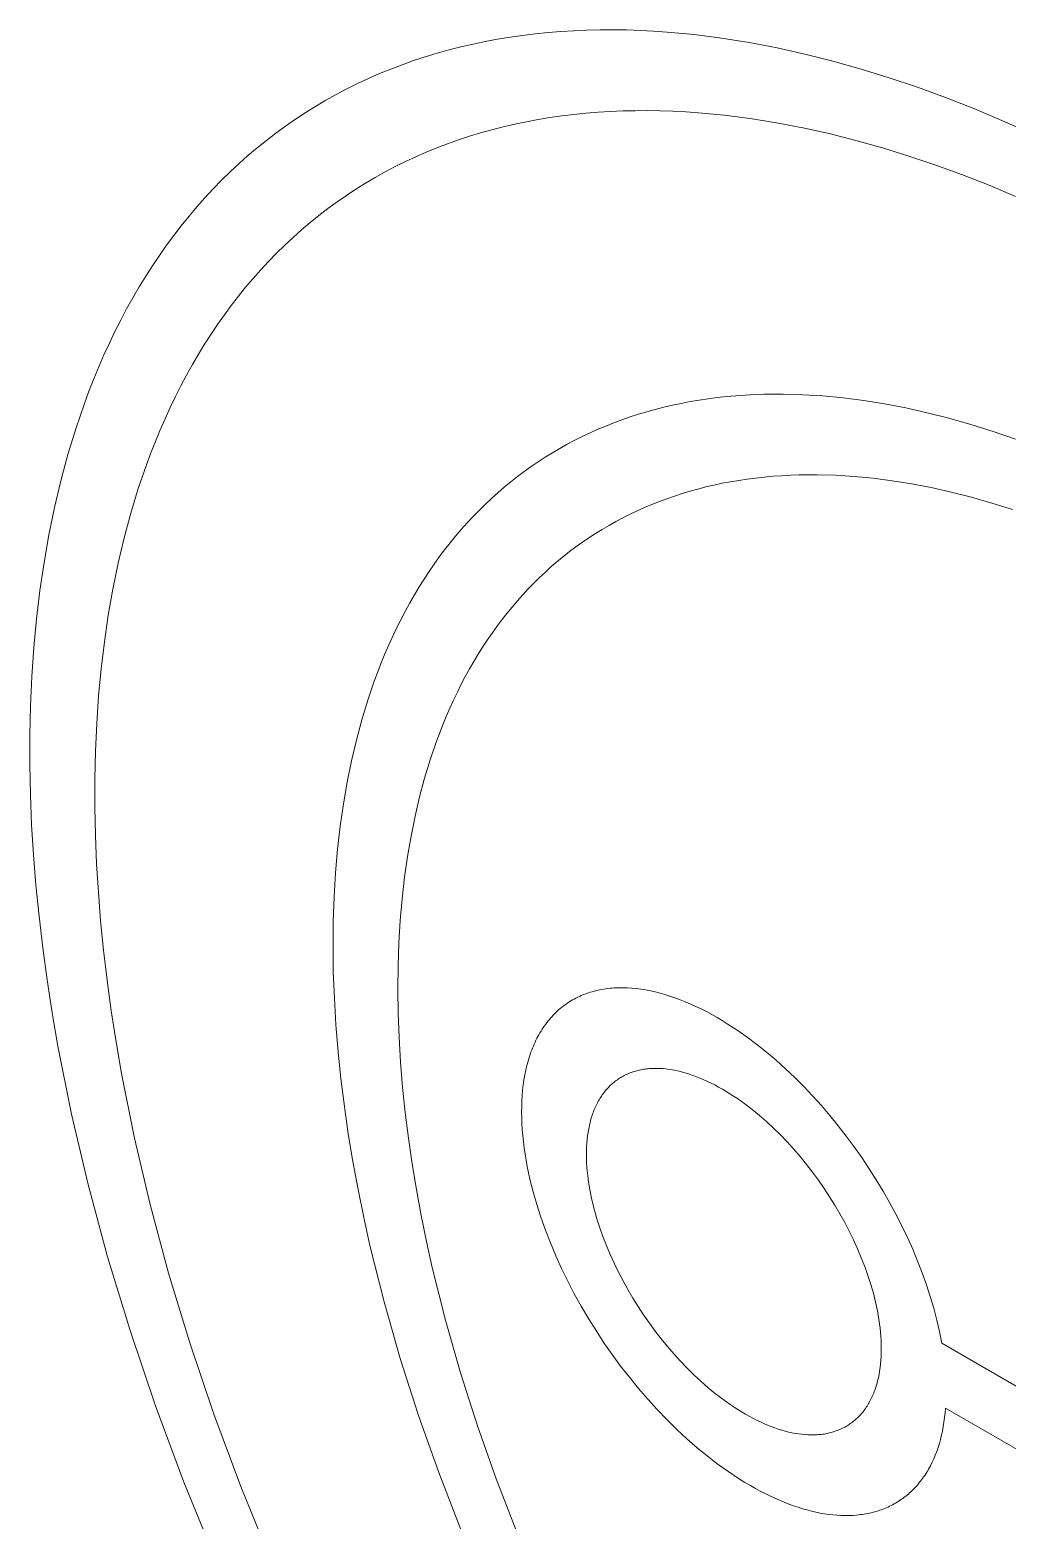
# Model space of a CAD drawing. Header units: millimetres. Extents: x -208 to 4974, y -28 to 3137.
# Drawn here: x 3899.17 to 3911.57, y 1471.63 to 1490.53 of the extents above; entities that cross this region are included whole.
import ezdxf

# ---------------------------------------------------------------- set-up
doc = ezdxf.new("R2010")
doc.units = ezdxf.units.MM
doc.layers.add('ZANO_R', color=7, linetype='Continuous', lineweight=0)

msp = doc.modelspace()

# ---------------------------------------------------------------- linework, layer by layer
at = {"layer": 'ZANO_R'}
for p, q in [((3906.24, 1490.527), (3906.075, 1490.52)), ((3906.407, 1490.531), (3906.24, 1490.527)), ((3906.575, 1490.531), (3906.407, 1490.531)), ((3906.743, 1490.529), (3906.575, 1490.531)), ((3906.913, 1490.523), (3906.743, 1490.529)), ((3904.795, 1490.351), (3904.641, 1490.315)), ((3904.95, 1490.383), (3904.795, 1490.351)), ((3905.107, 1490.412), (3904.95, 1490.383)), ((3905.265, 1490.438), (3905.107, 1490.412)), ((3905.424, 1490.461), (3905.265, 1490.438)), ((3905.585, 1490.48), (3905.424, 1490.461)), ((3905.747, 1490.497), (3905.585, 1490.48)), ((3905.91, 1490.51), (3905.747, 1490.497)), ((3906.075, 1490.52), (3905.91, 1490.51)), ((3907.084, 1490.514), (3906.913, 1490.523)), ((3907.255, 1490.503), (3907.084, 1490.514)), ((3907.6, 1490.47), (3907.255, 1490.503)), ((3907.948, 1490.426), (3907.6, 1490.47)), ((3908.298, 1490.37), (3907.948, 1490.426)), ((3908.651, 1490.302), (3908.298, 1490.37)), ((3904.189, 1490.189), (3904.042, 1490.14)), ((3904.338, 1490.234), (3904.189, 1490.189)), ((3904.489, 1490.276), (3904.338, 1490.234)), ((3904.641, 1490.315), (3904.489, 1490.276)), ((3909.005, 1490.223), (3908.651, 1490.302)), ((3909.36, 1490.134), (3909.005, 1490.223)), ((3903.61, 1489.975), (3903.47, 1489.914)), ((3903.752, 1490.033), (3903.61, 1489.975)), ((3903.896, 1490.088), (3903.752, 1490.033)), ((3904.042, 1490.14), (3903.896, 1490.088)), ((3909.717, 1490.033), (3909.36, 1490.134)), ((3910.074, 1489.923), (3909.717, 1490.033)), ((3903.195, 1489.782), (3903.06, 1489.711)), ((3903.331, 1489.849), (3903.195, 1489.782)), ((3903.47, 1489.914), (3903.331, 1489.849)), ((3910.431, 1489.802), (3910.074, 1489.923)), ((3910.788, 1489.672), (3910.431, 1489.802)), ((3902.928, 1489.637), (3902.797, 1489.56)), ((3903.06, 1489.711), (3902.928, 1489.637)), ((3911.145, 1489.532), (3910.788, 1489.672)), ((3902.542, 1489.396), (3902.417, 1489.31)), ((3902.668, 1489.48), (3902.542, 1489.396)), ((3902.797, 1489.56), (3902.668, 1489.48)), ((3905.471, 1489.365), (3905.619, 1489.393)), ((3905.619, 1489.393), (3905.769, 1489.417)), ((3905.769, 1489.417), (3905.92, 1489.439)), ((3905.92, 1489.439), (3906.072, 1489.458)), ((3906.072, 1489.458), (3906.226, 1489.473)), ((3906.226, 1489.473), (3906.38, 1489.486)), ((3906.38, 1489.486), (3906.536, 1489.495)), ((3906.536, 1489.495), (3906.693, 1489.502)), ((3906.693, 1489.502), (3906.851, 1489.505)), ((3906.851, 1489.505), (3907.01, 1489.506)), ((3907.01, 1489.506), (3907.169, 1489.503)), ((3907.169, 1489.503), (3907.33, 1489.498)), ((3907.33, 1489.498), (3907.492, 1489.49)), ((3907.492, 1489.49), (3907.654, 1489.479)), ((3907.654, 1489.479), (3907.981, 1489.448)), ((3907.981, 1489.448), (3908.31, 1489.406)), ((3908.31, 1489.406), (3908.642, 1489.353)), ((3911.502, 1489.383), (3911.145, 1489.532)), ((3902.295, 1489.221), (3902.174, 1489.128)), ((3902.417, 1489.31), (3902.295, 1489.221)), ((3904.75, 1489.181), (3904.891, 1489.224)), ((3904.891, 1489.224), (3905.034, 1489.264)), ((3905.034, 1489.264), (3905.178, 1489.301)), ((3905.178, 1489.301), (3905.324, 1489.334)), ((3905.324, 1489.334), (3905.471, 1489.365)), ((3908.642, 1489.353), (3908.976, 1489.289)), ((3908.976, 1489.289), (3909.312, 1489.214)), ((3909.312, 1489.214), (3909.648, 1489.129)), ((3911.857, 1489.226), (3911.502, 1489.383)), ((3902.056, 1489.033), (3901.94, 1488.935)), ((3902.174, 1489.128), (3902.056, 1489.033)), ((3904.201, 1488.979), (3904.336, 1489.034)), ((3904.336, 1489.034), (3904.472, 1489.086)), ((3904.472, 1489.086), (3904.61, 1489.135)), ((3904.61, 1489.135), (3904.75, 1489.181)), ((3909.648, 1489.129), (3909.986, 1489.034)), ((3909.986, 1489.034), (3910.324, 1488.929)), ((3901.827, 1488.834), (3901.715, 1488.73)), ((3901.94, 1488.935), (3901.827, 1488.834)), ((3903.808, 1488.796), (3903.937, 1488.86)), ((3903.937, 1488.86), (3904.068, 1488.921)), ((3904.068, 1488.921), (3904.201, 1488.979)), ((3910.324, 1488.929), (3910.663, 1488.815)), ((3901.715, 1488.73), (3901.606, 1488.623)), ((3903.431, 1488.585), (3903.554, 1488.658)), ((3903.554, 1488.658), (3903.68, 1488.728)), ((3903.68, 1488.728), (3903.808, 1488.796)), ((3910.663, 1488.815), (3911.002, 1488.692)), ((3911.002, 1488.692), (3911.34, 1488.559)), ((3901.499, 1488.513), (3901.395, 1488.401)), ((3901.606, 1488.623), (3901.499, 1488.513)), ((3903.189, 1488.431), (3903.309, 1488.509)), ((3903.309, 1488.509), (3903.431, 1488.585)), ((3911.34, 1488.559), (3911.677, 1488.418)), ((3901.293, 1488.285), (3901.193, 1488.168)), ((3901.395, 1488.401), (3901.293, 1488.285)), ((3902.841, 1488.177), (3902.955, 1488.264)), ((3902.955, 1488.264), (3903.071, 1488.349)), ((3903.071, 1488.349), (3903.189, 1488.431)), ((3901.193, 1488.168), (3901.095, 1488.047)), ((3902.619, 1487.993), (3902.729, 1488.086)), ((3902.729, 1488.086), (3902.841, 1488.177)), ((3901, 1487.924), (3900.908, 1487.798)), ((3901.095, 1488.047), (3901, 1487.924)), ((3902.406, 1487.799), (3902.512, 1487.898)), ((3902.512, 1487.898), (3902.619, 1487.993)), ((3900.908, 1487.798), (3900.817, 1487.67)), ((3902.202, 1487.594), (3902.303, 1487.698)), ((3902.303, 1487.698), (3902.406, 1487.799)), ((3900.729, 1487.539), (3900.644, 1487.405)), ((3900.817, 1487.67), (3900.729, 1487.539)), ((3902.103, 1487.487), (3902.202, 1487.594)), ((3900.644, 1487.405), (3900.561, 1487.27)), ((3901.911, 1487.266), (3902.006, 1487.378)), ((3902.006, 1487.378), (3902.103, 1487.487)), ((3900.48, 1487.132), (3900.402, 1486.991)), ((3900.561, 1487.27), (3900.48, 1487.132)), ((3901.729, 1487.035), (3901.819, 1487.152)), ((3901.819, 1487.152), (3901.911, 1487.266)), ((3900.402, 1486.991), (3900.327, 1486.849)), ((3901.641, 1486.916), (3901.729, 1487.035)), ((3900.327, 1486.849), (3900.253, 1486.704)), ((3901.472, 1486.671), (3901.555, 1486.795)), ((3901.555, 1486.795), (3901.641, 1486.916)), ((3900.183, 1486.557), (3900.114, 1486.408)), ((3900.253, 1486.704), (3900.183, 1486.557)), ((3901.391, 1486.544), (3901.472, 1486.671)), ((3900.114, 1486.408), (3900.049, 1486.256)), ((3901.236, 1486.285), (3901.312, 1486.416)), ((3901.312, 1486.416), (3901.391, 1486.544)), ((3900.049, 1486.256), (3899.985, 1486.103)), ((3901.162, 1486.152), (3901.236, 1486.285)), ((3899.985, 1486.103), (3899.924, 1485.948)), ((3901.021, 1485.88), (3901.09, 1486.017)), ((3901.09, 1486.017), (3901.162, 1486.152)), ((3899.924, 1485.948), (3899.866, 1485.791)), ((3900.954, 1485.74), (3901.021, 1485.88)), ((3907.548, 1485.815), (3907.436, 1485.793)), ((3907.661, 1485.834), (3907.548, 1485.815)), ((3907.776, 1485.851), (3907.661, 1485.834)), ((3907.891, 1485.866), (3907.776, 1485.851)), ((3908.008, 1485.879), (3907.891, 1485.866)), ((3908.126, 1485.889), (3908.008, 1485.879)), ((3908.245, 1485.898), (3908.126, 1485.889)), ((3908.365, 1485.904), (3908.245, 1485.898)), ((3908.485, 1485.908), (3908.365, 1485.904)), ((3908.607, 1485.91), (3908.485, 1485.908)), ((3908.73, 1485.91), (3908.607, 1485.91)), ((3908.979, 1485.903), (3908.73, 1485.91)), ((3909.233, 1485.887), (3908.979, 1485.903)), ((3909.489, 1485.863), (3909.233, 1485.887)), ((3909.75, 1485.829), (3909.489, 1485.863)), ((3910.015, 1485.787), (3909.75, 1485.829)), ((3899.866, 1485.791), (3899.756, 1485.471)), ((3900.889, 1485.599), (3900.954, 1485.74)), ((3906.787, 1485.621), (3906.683, 1485.585)), ((3906.892, 1485.655), (3906.787, 1485.621)), ((3906.998, 1485.687), (3906.892, 1485.655)), ((3907.106, 1485.717), (3906.998, 1485.687)), ((3907.215, 1485.744), (3907.106, 1485.717)), ((3907.325, 1485.77), (3907.215, 1485.744)), ((3907.436, 1485.793), (3907.325, 1485.77)), ((3910.283, 1485.735), (3910.015, 1485.787)), ((3910.554, 1485.674), (3910.283, 1485.735)), ((3910.829, 1485.605), (3910.554, 1485.674)), ((3899.756, 1485.471), (3899.657, 1485.144)), ((3900.767, 1485.311), (3900.827, 1485.456)), ((3900.827, 1485.456), (3900.889, 1485.599)), ((3906.378, 1485.464), (3906.279, 1485.42)), ((3906.478, 1485.506), (3906.378, 1485.464)), ((3906.58, 1485.547), (3906.478, 1485.506)), ((3906.683, 1485.585), (3906.58, 1485.547)), ((3911.108, 1485.526), (3910.829, 1485.605)), ((3911.39, 1485.437), (3911.108, 1485.526)), ((3911.675, 1485.34), (3911.39, 1485.437)), ((3900.709, 1485.164), (3900.767, 1485.311)), ((3905.989, 1485.274), (3905.895, 1485.222)), ((3906.084, 1485.325), (3905.989, 1485.274)), ((3906.181, 1485.373), (3906.084, 1485.325)), ((3906.279, 1485.42), (3906.181, 1485.373)), ((3899.657, 1485.144), (3899.567, 1484.811)), ((3900.654, 1485.015), (3900.709, 1485.164)), ((3905.62, 1485.052), (3905.532, 1484.991)), ((3905.711, 1485.111), (3905.62, 1485.052)), ((3905.802, 1485.167), (3905.711, 1485.111)), ((3905.895, 1485.222), (3905.802, 1485.167)), ((3900.55, 1484.712), (3900.654, 1485.015)), ((3905.358, 1484.864), (3905.273, 1484.798)), ((3905.444, 1484.929), (3905.358, 1484.864)), ((3905.532, 1484.991), (3905.444, 1484.929)), ((3908.379, 1484.846), (3908.488, 1484.858)), ((3908.488, 1484.858), (3908.598, 1484.868)), ((3908.598, 1484.868), (3908.708, 1484.876)), ((3908.708, 1484.876), (3908.82, 1484.882)), ((3908.82, 1484.882), (3908.933, 1484.886)), ((3908.933, 1484.886), (3909.046, 1484.888)), ((3909.046, 1484.888), (3909.161, 1484.887)), ((3909.161, 1484.887), (3909.393, 1484.881)), ((3909.393, 1484.881), (3909.628, 1484.866)), ((3909.628, 1484.866), (3909.868, 1484.843)), ((3899.567, 1484.811), (3899.486, 1484.471)), ((3900.456, 1484.402), (3900.55, 1484.712)), ((3905.19, 1484.729), (3905.108, 1484.658)), ((3905.273, 1484.798), (3905.19, 1484.729)), ((3907.448, 1484.65), (3907.548, 1484.679)), ((3907.548, 1484.679), (3907.648, 1484.707)), ((3907.648, 1484.707), (3907.749, 1484.733)), ((3907.749, 1484.733), (3907.851, 1484.757)), ((3907.851, 1484.757), (3907.955, 1484.779)), ((3907.955, 1484.779), (3908.059, 1484.799)), ((3908.059, 1484.799), (3908.165, 1484.816)), ((3908.165, 1484.816), (3908.272, 1484.832)), ((3908.272, 1484.832), (3908.379, 1484.846)), ((3909.868, 1484.843), (3910.11, 1484.812)), ((3910.11, 1484.812), (3910.357, 1484.772)), ((3910.357, 1484.772), (3910.606, 1484.724)), ((3910.606, 1484.724), (3910.859, 1484.668)), ((3910.859, 1484.668), (3911.116, 1484.603)), ((3904.948, 1484.511), (3904.871, 1484.435)), ((3905.028, 1484.586), (3904.948, 1484.511)), ((3905.108, 1484.658), (3905.028, 1484.586)), ((3906.97, 1484.472), (3907.063, 1484.511)), ((3907.063, 1484.511), (3907.158, 1484.549)), ((3907.158, 1484.549), (3907.253, 1484.584)), ((3907.253, 1484.584), (3907.35, 1484.618)), ((3907.35, 1484.618), (3907.448, 1484.65)), ((3911.116, 1484.603), (3911.375, 1484.529)), ((3911.375, 1484.529), (3911.637, 1484.447)), ((3899.486, 1484.471), (3899.415, 1484.126)), ((3900.371, 1484.086), (3900.456, 1484.402)), ((3904.794, 1484.356), (3904.72, 1484.276)), ((3904.871, 1484.435), (3904.794, 1484.356)), ((3906.52, 1484.246), (3906.607, 1484.295)), ((3906.607, 1484.295), (3906.696, 1484.342)), ((3906.696, 1484.342), (3906.786, 1484.387)), ((3906.786, 1484.387), (3906.877, 1484.431)), ((3906.877, 1484.431), (3906.97, 1484.472)), ((3899.415, 1484.126), (3899.354, 1483.775)), ((3904.574, 1484.109), (3904.504, 1484.023)), ((3904.646, 1484.194), (3904.574, 1484.109)), ((3904.72, 1484.276), (3904.646, 1484.194)), ((3906.264, 1484.088), (3906.348, 1484.143)), ((3906.348, 1484.143), (3906.433, 1484.195)), ((3906.433, 1484.195), (3906.52, 1484.246)), ((3900.294, 1483.765), (3900.371, 1484.086)), ((3904.435, 1483.935), (3904.367, 1483.845)), ((3904.504, 1484.023), (3904.435, 1483.935)), ((3905.941, 1483.851), (3906.02, 1483.913)), ((3906.02, 1483.913), (3906.1, 1483.973)), ((3906.1, 1483.973), (3906.182, 1484.032)), ((3906.182, 1484.032), (3906.264, 1484.088)), ((3899.354, 1483.775), (3899.302, 1483.42)), ((3900.227, 1483.437), (3900.294, 1483.765)), ((3904.301, 1483.753), (3904.237, 1483.659)), ((3904.367, 1483.845), (3904.301, 1483.753)), ((3905.712, 1483.654), (3905.787, 1483.722)), ((3905.787, 1483.722), (3905.864, 1483.787)), ((3905.864, 1483.787), (3905.941, 1483.851)), ((3904.174, 1483.564), (3904.113, 1483.466)), ((3904.237, 1483.659), (3904.174, 1483.564)), ((3905.566, 1483.513), (3905.638, 1483.585)), ((3905.638, 1483.585), (3905.712, 1483.654)), ((3899.302, 1483.42), (3899.258, 1483.059)), ((3900.169, 1483.105), (3900.227, 1483.437)), ((3904.053, 1483.366), (3903.995, 1483.265)), ((3904.113, 1483.466), (3904.053, 1483.366)), ((3905.357, 1483.289), (3905.425, 1483.365)), ((3905.425, 1483.365), (3905.495, 1483.44)), ((3905.495, 1483.44), (3905.566, 1483.513)), ((3903.938, 1483.162), (3903.883, 1483.057)), ((3903.995, 1483.265), (3903.938, 1483.162)), ((3905.224, 1483.13), (3905.29, 1483.21)), ((3905.29, 1483.21), (3905.357, 1483.289)), ((3899.258, 1483.059), (3899.224, 1482.695)), ((3900.119, 1482.768), (3900.169, 1483.105)), ((3903.883, 1483.057), (3903.829, 1482.95)), ((3905.036, 1482.878), (3905.097, 1482.964)), ((3905.097, 1482.964), (3905.16, 1483.048)), ((3905.16, 1483.048), (3905.224, 1483.13)), ((3903.777, 1482.841), (3903.727, 1482.73)), ((3903.829, 1482.95), (3903.777, 1482.841)), ((3904.917, 1482.702), (3904.976, 1482.791)), ((3904.976, 1482.791), (3905.036, 1482.878)), ((3899.224, 1482.695), (3899.199, 1482.328)), ((3900.079, 1482.427), (3900.119, 1482.768)), ((3903.678, 1482.618), (3903.631, 1482.503)), ((3903.727, 1482.73), (3903.678, 1482.618)), ((3904.804, 1482.518), (3904.86, 1482.611)), ((3904.86, 1482.611), (3904.917, 1482.702)), ((3900.046, 1482.082), (3900.079, 1482.427)), ((3903.631, 1482.503), (3903.586, 1482.387)), ((3904.697, 1482.328), (3904.75, 1482.424)), ((3904.75, 1482.424), (3904.804, 1482.518)), ((3899.199, 1482.328), (3899.182, 1481.957)), ((3903.542, 1482.269), (3903.46, 1482.027)), ((3903.586, 1482.387), (3903.542, 1482.269)), ((3904.596, 1482.13), (3904.646, 1482.23)), ((3904.646, 1482.23), (3904.697, 1482.328)), ((3900.022, 1481.734), (3900.046, 1482.082)), ((3903.46, 1482.027), (3903.384, 1481.779)), ((3904.501, 1481.926), (3904.548, 1482.029)), ((3904.548, 1482.029), (3904.596, 1482.13)), ((3899.182, 1481.957), (3899.174, 1481.583)), ((3904.456, 1481.821), (3904.501, 1481.926)), ((3900.006, 1481.383), (3900.022, 1481.734)), ((3903.384, 1481.779), (3903.315, 1481.523)), ((3904.369, 1481.606), (3904.412, 1481.714)), ((3904.412, 1481.714), (3904.456, 1481.821)), ((3899.174, 1481.583), (3899.174, 1481.207)), ((3903.315, 1481.523), (3903.253, 1481.26)), ((3904.252, 1481.271), (3904.329, 1481.496)), ((3904.329, 1481.496), (3904.369, 1481.606)), ((3899.998, 1481.029), (3900.006, 1481.383)), ((3904.181, 1481.04), (3904.252, 1481.271)), ((3899.174, 1481.207), (3899.182, 1480.829)), ((3903.253, 1481.26), (3903.199, 1480.99)), ((3899.998, 1480.672), (3899.998, 1481.029)), ((3903.199, 1480.99), (3903.151, 1480.713)), ((3904.117, 1480.801), (3904.181, 1481.04)), ((3899.182, 1480.829), (3899.197, 1480.449)), ((3903.151, 1480.713), (3903.11, 1480.429)), ((3904.06, 1480.556), (3904.117, 1480.801)), ((3900.006, 1480.314), (3899.998, 1480.672)), ((3904.009, 1480.305), (3904.06, 1480.556)), ((3899.197, 1480.449), (3899.221, 1480.068)), ((3903.11, 1480.429), (3903.077, 1480.138)), ((3900.021, 1479.954), (3900.006, 1480.314)), ((3903.077, 1480.138), (3903.051, 1479.84)), ((3903.964, 1480.047), (3904.009, 1480.305)), ((3899.221, 1480.068), (3899.252, 1479.683)), ((3900.043, 1479.594), (3900.021, 1479.954)), ((3903.926, 1479.782), (3903.964, 1480.047)), ((3903.051, 1479.84), (3903.033, 1479.535)), ((3903.896, 1479.511), (3903.926, 1479.782)), ((3899.252, 1479.683), (3899.291, 1479.29)), ((3900.072, 1479.228), (3900.043, 1479.594)), ((3903.033, 1479.535), (3903.022, 1479.224)), ((3903.871, 1479.234), (3903.896, 1479.511)), ((3899.291, 1479.29), (3899.338, 1478.889)), ((3900.109, 1478.856), (3900.072, 1479.228)), ((3903.022, 1479.224), (3903.019, 1478.905)), ((3903.854, 1478.95), (3903.871, 1479.234)), ((3899.338, 1478.889), (3899.394, 1478.48)), ((3900.154, 1478.476), (3900.109, 1478.856)), ((3903.019, 1478.905), (3903.023, 1478.581)), ((3903.844, 1478.66), (3903.854, 1478.95)), ((3903.841, 1478.364), (3903.844, 1478.66)), ((3899.394, 1478.48), (3899.458, 1478.065)), ((3900.207, 1478.089), (3900.154, 1478.476)), ((3903.023, 1478.581), (3903.036, 1478.249)), ((3903.036, 1478.249), (3903.056, 1477.911)), ((3903.845, 1478.061), (3903.841, 1478.364)), ((3906.079, 1478.238), (3906.058, 1478.226)), ((3906.1, 1478.25), (3906.079, 1478.238)), ((3906.122, 1478.26), (3906.1, 1478.25)), ((3906.144, 1478.271), (3906.122, 1478.26)), ((3906.166, 1478.281), (3906.144, 1478.271)), ((3906.189, 1478.29), (3906.166, 1478.281)), ((3906.212, 1478.299), (3906.189, 1478.29)), ((3906.235, 1478.308), (3906.212, 1478.299)), ((3906.258, 1478.316), (3906.235, 1478.308)), ((3906.282, 1478.324), (3906.258, 1478.316)), ((3906.306, 1478.331), (3906.282, 1478.324)), ((3906.33, 1478.338), (3906.306, 1478.331)), ((3906.354, 1478.344), (3906.33, 1478.338)), ((3906.379, 1478.35), (3906.354, 1478.344)), ((3906.404, 1478.355), (3906.379, 1478.35)), ((3906.429, 1478.36), (3906.404, 1478.355)), ((3906.455, 1478.364), (3906.429, 1478.36)), ((3906.48, 1478.368), (3906.455, 1478.364)), ((3906.506, 1478.371), (3906.48, 1478.368)), ((3906.533, 1478.374), (3906.506, 1478.371)), ((3906.559, 1478.377), (3906.533, 1478.374)), ((3906.586, 1478.378), (3906.559, 1478.377)), ((3906.613, 1478.38), (3906.586, 1478.378)), ((3906.64, 1478.381), (3906.613, 1478.38)), ((3906.667, 1478.381), (3906.64, 1478.381)), ((3906.695, 1478.381), (3906.667, 1478.381)), ((3906.751, 1478.38), (3906.695, 1478.381)), ((3906.808, 1478.376), (3906.751, 1478.38)), ((3906.865, 1478.371), (3906.808, 1478.376)), ((3906.924, 1478.363), (3906.865, 1478.371)), ((3906.983, 1478.353), (3906.924, 1478.363)), ((3907.044, 1478.342), (3906.983, 1478.353)), ((3907.105, 1478.328), (3907.044, 1478.342)), ((3907.167, 1478.313), (3907.105, 1478.328)), ((3907.229, 1478.295), (3907.167, 1478.313)), ((3907.292, 1478.275), (3907.229, 1478.295)), ((3907.356, 1478.253), (3907.292, 1478.275)), ((3907.421, 1478.229), (3907.356, 1478.253)), ((3899.458, 1478.065), (3899.531, 1477.642)), ((3900.268, 1477.695), (3900.207, 1478.089)), ((3903.857, 1477.753), (3903.845, 1478.061)), ((3905.827, 1478.049), (3905.81, 1478.032)), ((3905.845, 1478.067), (3905.827, 1478.049)), ((3905.863, 1478.083), (3905.845, 1478.067)), ((3905.881, 1478.1), (3905.863, 1478.083)), ((3905.899, 1478.116), (3905.881, 1478.1)), ((3905.918, 1478.131), (3905.899, 1478.116)), ((3905.937, 1478.146), (3905.918, 1478.131)), ((3905.956, 1478.16), (3905.937, 1478.146)), ((3905.976, 1478.175), (3905.956, 1478.16)), ((3905.996, 1478.188), (3905.976, 1478.175)), ((3906.016, 1478.201), (3905.996, 1478.188)), ((3906.037, 1478.214), (3906.016, 1478.201)), ((3906.058, 1478.226), (3906.037, 1478.214)), ((3907.487, 1478.203), (3907.421, 1478.229)), ((3907.553, 1478.175), (3907.487, 1478.203)), ((3907.619, 1478.145), (3907.553, 1478.175)), ((3907.687, 1478.112), (3907.619, 1478.145)), ((3907.755, 1478.078), (3907.687, 1478.112)), ((3907.823, 1478.041), (3907.755, 1478.078)), ((3903.056, 1477.911), (3903.084, 1477.569)), ((3905.685, 1477.875), (3905.671, 1477.854)), ((3905.7, 1477.896), (3905.685, 1477.875)), ((3905.714, 1477.917), (3905.7, 1477.896)), ((3905.73, 1477.937), (3905.714, 1477.917)), ((3905.745, 1477.957), (3905.73, 1477.937)), ((3905.761, 1477.976), (3905.745, 1477.957)), ((3905.777, 1477.995), (3905.761, 1477.976)), ((3905.794, 1478.014), (3905.777, 1477.995)), ((3905.81, 1478.032), (3905.794, 1478.014)), ((3907.892, 1478.002), (3907.823, 1478.041)), ((3907.956, 1477.964), (3907.892, 1478.002)), ((3908.02, 1477.925), (3907.956, 1477.964)), ((3908.146, 1477.843), (3908.02, 1477.925)), ((3900.337, 1477.295), (3900.268, 1477.695)), ((3903.876, 1477.438), (3903.857, 1477.753)), ((3905.582, 1477.691), (3905.57, 1477.666)), ((3905.593, 1477.716), (3905.582, 1477.691)), ((3905.605, 1477.74), (3905.593, 1477.716)), ((3905.618, 1477.763), (3905.605, 1477.74)), ((3905.631, 1477.786), (3905.618, 1477.763)), ((3905.644, 1477.809), (3905.631, 1477.786)), ((3905.657, 1477.832), (3905.644, 1477.809)), ((3905.671, 1477.854), (3905.657, 1477.832)), ((3908.271, 1477.755), (3908.146, 1477.843)), ((3908.395, 1477.662), (3908.271, 1477.755)), ((3899.531, 1477.642), (3899.704, 1476.776)), ((3903.084, 1477.569), (3903.12, 1477.224)), ((3905.51, 1477.508), (3905.493, 1477.452)), ((3905.529, 1477.562), (3905.51, 1477.508)), ((3905.539, 1477.589), (3905.529, 1477.562)), ((3905.549, 1477.615), (3905.539, 1477.589)), ((3905.56, 1477.641), (3905.549, 1477.615)), ((3905.57, 1477.666), (3905.56, 1477.641)), ((3908.518, 1477.564), (3908.395, 1477.662)), ((3908.638, 1477.462), (3908.518, 1477.564)), ((3900.501, 1476.475), (3900.337, 1477.295)), ((3903.902, 1477.119), (3903.876, 1477.438)), ((3905.464, 1477.336), (3905.452, 1477.275)), ((3905.478, 1477.395), (3905.464, 1477.336)), ((3905.493, 1477.452), (3905.478, 1477.395)), ((3906.758, 1477.289), (3906.774, 1477.296)), ((3906.774, 1477.296), (3906.789, 1477.302)), ((3906.789, 1477.302), (3906.805, 1477.308)), ((3906.805, 1477.308), (3906.822, 1477.313)), ((3906.822, 1477.313), (3906.838, 1477.319)), ((3906.838, 1477.319), (3906.855, 1477.324)), ((3906.855, 1477.324), (3906.871, 1477.328)), ((3906.871, 1477.328), (3906.888, 1477.333)), ((3906.888, 1477.333), (3906.906, 1477.337)), ((3906.906, 1477.337), (3906.923, 1477.34)), ((3906.923, 1477.34), (3906.94, 1477.344)), ((3906.94, 1477.344), (3906.958, 1477.347)), ((3906.958, 1477.347), (3906.976, 1477.349)), ((3906.976, 1477.349), (3906.994, 1477.352)), ((3906.994, 1477.352), (3907.012, 1477.354)), ((3907.012, 1477.354), (3907.031, 1477.355)), ((3907.031, 1477.355), (3907.049, 1477.357)), ((3907.049, 1477.357), (3907.068, 1477.358)), ((3907.068, 1477.358), (3907.087, 1477.358)), ((3907.087, 1477.358), (3907.106, 1477.359)), ((3907.106, 1477.359), (3907.125, 1477.359)), ((3907.125, 1477.359), (3907.164, 1477.358)), ((3907.164, 1477.358), (3907.203, 1477.355)), ((3907.203, 1477.355), (3907.243, 1477.351)), ((3907.243, 1477.351), (3907.284, 1477.346)), ((3907.284, 1477.346), (3907.325, 1477.339)), ((3907.325, 1477.339), (3907.367, 1477.331)), ((3907.367, 1477.331), (3907.41, 1477.322)), ((3907.41, 1477.322), (3907.453, 1477.311)), ((3907.453, 1477.311), (3907.496, 1477.299)), ((3907.496, 1477.299), (3907.54, 1477.285)), ((3908.757, 1477.354), (3908.638, 1477.462)), ((3908.875, 1477.243), (3908.757, 1477.354)), ((3903.12, 1477.224), (3903.163, 1476.877)), ((3903.935, 1476.798), (3903.902, 1477.119)), ((3905.432, 1477.149), (3905.424, 1477.083)), ((3905.441, 1477.213), (3905.432, 1477.149)), ((3905.452, 1477.275), (3905.441, 1477.213)), ((3906.499, 1477.103), (3906.511, 1477.116)), ((3906.511, 1477.116), (3906.523, 1477.128)), ((3906.523, 1477.128), (3906.535, 1477.14)), ((3906.535, 1477.14), (3906.547, 1477.152)), ((3906.547, 1477.152), (3906.56, 1477.163)), ((3906.56, 1477.163), (3906.573, 1477.174)), ((3906.573, 1477.174), (3906.586, 1477.185)), ((3906.586, 1477.185), (3906.599, 1477.195)), ((3906.599, 1477.195), (3906.612, 1477.205)), ((3906.612, 1477.205), (3906.626, 1477.215)), ((3906.626, 1477.215), (3906.64, 1477.225)), ((3906.64, 1477.225), (3906.654, 1477.234)), ((3906.654, 1477.234), (3906.668, 1477.243)), ((3906.668, 1477.243), (3906.682, 1477.251)), ((3906.682, 1477.251), (3906.697, 1477.259)), ((3906.697, 1477.259), (3906.712, 1477.267)), ((3906.712, 1477.267), (3906.727, 1477.275)), ((3906.727, 1477.275), (3906.742, 1477.282)), ((3906.742, 1477.282), (3906.758, 1477.289)), ((3907.54, 1477.285), (3907.584, 1477.27)), ((3907.584, 1477.27), (3907.629, 1477.253)), ((3907.629, 1477.253), (3907.675, 1477.235)), ((3907.675, 1477.235), (3907.721, 1477.215)), ((3907.721, 1477.215), (3907.767, 1477.194)), ((3907.767, 1477.194), (3907.814, 1477.172)), ((3907.814, 1477.172), (3907.861, 1477.148)), ((3907.861, 1477.148), (3907.909, 1477.122)), ((3907.909, 1477.122), (3907.957, 1477.095)), ((3908.99, 1477.128), (3908.875, 1477.243)), ((3909.102, 1477.009), (3908.99, 1477.128)), ((3905.414, 1476.948), (3905.412, 1476.878)), ((3905.419, 1477.016), (3905.414, 1476.948)), ((3905.424, 1477.083), (3905.419, 1477.016)), ((3906.369, 1476.913), (3906.377, 1476.929)), ((3906.377, 1476.929), (3906.386, 1476.946)), ((3906.386, 1476.946), (3906.395, 1476.961)), ((3906.395, 1476.961), (3906.404, 1476.977)), ((3906.404, 1476.977), (3906.414, 1476.992)), ((3906.414, 1476.992), (3906.424, 1477.007)), ((3906.424, 1477.007), (3906.434, 1477.022)), ((3906.434, 1477.022), (3906.444, 1477.036)), ((3906.444, 1477.036), (3906.455, 1477.05)), ((3906.455, 1477.05), (3906.465, 1477.064)), ((3906.465, 1477.064), (3906.476, 1477.077)), ((3906.476, 1477.077), (3906.488, 1477.091)), ((3906.488, 1477.091), (3906.499, 1477.103)), ((3907.957, 1477.095), (3908.005, 1477.067)), ((3908.005, 1477.067), (3908.053, 1477.037)), ((3908.053, 1477.037), (3908.1, 1477.006)), ((3908.1, 1477.006), (3908.148, 1476.975)), ((3908.148, 1476.975), (3908.195, 1476.942)), ((3908.195, 1476.942), (3908.242, 1476.908)), ((3909.213, 1476.886), (3909.102, 1477.009)), ((3899.704, 1476.776), (3899.914, 1475.884)), ((3903.163, 1476.877), (3903.213, 1476.527)), ((3903.975, 1476.474), (3903.935, 1476.798)), ((3905.412, 1476.878), (3905.411, 1476.806)), ((3905.411, 1476.806), (3905.412, 1476.733)), ((3905.412, 1476.733), (3905.415, 1476.659)), ((3906.291, 1476.713), (3906.303, 1476.752)), ((3906.303, 1476.752), (3906.315, 1476.79)), ((3906.315, 1476.79), (3906.322, 1476.808)), ((3906.322, 1476.808), (3906.329, 1476.827)), ((3906.329, 1476.827), (3906.337, 1476.844)), ((3906.337, 1476.844), (3906.344, 1476.862)), ((3906.344, 1476.862), (3906.352, 1476.879)), ((3906.352, 1476.879), (3906.36, 1476.896)), ((3906.36, 1476.896), (3906.369, 1476.913)), ((3908.242, 1476.908), (3908.335, 1476.836)), ((3908.335, 1476.836), (3908.427, 1476.761)), ((3908.427, 1476.761), (3908.517, 1476.683)), ((3909.321, 1476.76), (3909.213, 1476.886)), ((3909.426, 1476.63), (3909.321, 1476.76)), ((3905.415, 1476.659), (3905.42, 1476.583)), ((3905.42, 1476.583), (3905.426, 1476.506)), ((3906.248, 1476.503), (3906.254, 1476.547)), ((3906.254, 1476.547), (3906.262, 1476.59)), ((3906.262, 1476.59), (3906.27, 1476.632)), ((3906.27, 1476.632), (3906.28, 1476.673)), ((3906.28, 1476.673), (3906.291, 1476.713)), ((3908.517, 1476.683), (3908.606, 1476.6)), ((3908.606, 1476.6), (3908.693, 1476.514)), ((3909.529, 1476.498), (3909.426, 1476.63)), ((3900.699, 1475.63), (3900.501, 1476.475)), ((3903.213, 1476.527), (3903.271, 1476.176)), ((3904.022, 1476.149), (3903.975, 1476.474)), ((3905.426, 1476.506), (3905.434, 1476.428)), ((3905.434, 1476.428), (3905.444, 1476.35)), ((3905.444, 1476.35), (3905.455, 1476.272)), ((3906.234, 1476.314), (3906.236, 1476.363)), ((3906.236, 1476.363), (3906.239, 1476.411)), ((3906.239, 1476.411), (3906.243, 1476.457)), ((3906.243, 1476.457), (3906.248, 1476.503)), ((3908.693, 1476.514), (3908.778, 1476.425)), ((3908.778, 1476.425), (3908.862, 1476.333)), ((3909.629, 1476.363), (3909.529, 1476.498)), ((3909.725, 1476.226), (3909.629, 1476.363)), ((3903.271, 1476.176), (3903.336, 1475.823)), ((3905.455, 1476.272), (3905.468, 1476.193)), ((3905.468, 1476.193), (3905.483, 1476.114)), ((3906.234, 1476.265), (3906.234, 1476.314)), ((3906.234, 1476.214), (3906.234, 1476.265)), ((3906.236, 1476.162), (3906.234, 1476.214)), ((3906.24, 1476.11), (3906.236, 1476.162)), ((3908.862, 1476.333), (3908.944, 1476.239)), ((3908.944, 1476.239), (3909.023, 1476.141)), ((3909.819, 1476.086), (3909.725, 1476.226)), ((3904.076, 1475.822), (3904.022, 1476.149)), ((3905.483, 1476.114), (3905.499, 1476.034)), ((3905.499, 1476.034), (3905.517, 1475.954)), ((3906.244, 1476.056), (3906.24, 1476.11)), ((3906.249, 1476.002), (3906.244, 1476.056)), ((3906.256, 1475.948), (3906.249, 1476.002)), ((3909.023, 1476.141), (3909.1, 1476.042)), ((3909.1, 1476.042), (3909.175, 1475.94)), ((3909.909, 1475.944), (3909.819, 1476.086)), ((3899.914, 1475.884), (3900.16, 1474.969)), ((3903.336, 1475.823), (3903.408, 1475.469)), ((3904.137, 1475.494), (3904.076, 1475.822)), ((3905.517, 1475.954), (3905.557, 1475.793)), ((3905.557, 1475.793), (3905.603, 1475.632)), ((3906.264, 1475.894), (3906.256, 1475.948)), ((3906.273, 1475.839), (3906.264, 1475.894)), ((3906.283, 1475.784), (3906.273, 1475.839)), ((3906.295, 1475.728), (3906.283, 1475.784)), ((3909.175, 1475.94), (3909.247, 1475.836)), ((3909.247, 1475.836), (3909.317, 1475.73)), ((3909.996, 1475.801), (3909.909, 1475.944)), ((3910.079, 1475.656), (3909.996, 1475.801)), ((3900.933, 1474.763), (3900.699, 1475.63)), ((3905.603, 1475.632), (3905.655, 1475.47)), ((3906.307, 1475.673), (3906.295, 1475.728)), ((3906.335, 1475.561), (3906.307, 1475.673)), ((3909.317, 1475.73), (3909.384, 1475.623)), ((3909.384, 1475.623), (3909.448, 1475.514)), ((3910.158, 1475.509), (3910.079, 1475.656)), ((3903.408, 1475.469), (3903.487, 1475.113)), ((3904.204, 1475.163), (3904.137, 1475.494)), ((3905.655, 1475.47), (3905.713, 1475.307)), ((3906.367, 1475.449), (3906.335, 1475.561)), ((3906.403, 1475.336), (3906.367, 1475.449)), ((3909.448, 1475.514), (3909.509, 1475.404)), ((3909.509, 1475.404), (3909.566, 1475.293)), ((3910.233, 1475.362), (3910.158, 1475.509)), ((3905.713, 1475.307), (3905.776, 1475.145)), ((3906.443, 1475.224), (3906.403, 1475.336)), ((3906.487, 1475.111), (3906.443, 1475.224)), ((3909.566, 1475.293), (3909.621, 1475.182)), ((3910.304, 1475.213), (3910.233, 1475.362)), ((3903.487, 1475.113), (3903.666, 1474.398)), ((3904.278, 1474.832), (3904.204, 1475.163)), ((3905.776, 1475.145), (3905.844, 1474.983)), ((3906.534, 1474.998), (3906.487, 1475.111)), ((3909.621, 1475.182), (3909.672, 1475.069)), ((3909.672, 1475.069), (3909.719, 1474.957)), ((3910.371, 1475.064), (3910.304, 1475.213)), ((3910.434, 1474.914), (3910.371, 1475.064)), ((3900.16, 1474.969), (3900.445, 1474.034)), ((3905.844, 1474.983), (3905.918, 1474.821)), ((3906.585, 1474.886), (3906.534, 1474.998)), ((3906.64, 1474.774), (3906.585, 1474.886)), ((3909.719, 1474.957), (3909.763, 1474.844)), ((3909.763, 1474.844), (3909.803, 1474.731)), ((3910.492, 1474.764), (3910.434, 1474.914)), ((3901.203, 1473.877), (3900.933, 1474.763)), ((3904.444, 1474.166), (3904.278, 1474.832)), ((3905.918, 1474.821), (3905.996, 1474.66)), ((3905.996, 1474.66), (3906.079, 1474.501)), ((3906.698, 1474.663), (3906.64, 1474.774)), ((3906.758, 1474.554), (3906.698, 1474.663)), ((3909.803, 1474.731), (3909.839, 1474.618)), ((3910.546, 1474.615), (3910.492, 1474.764)), ((3906.079, 1474.501), (3906.167, 1474.342)), ((3906.822, 1474.445), (3906.758, 1474.554)), ((3909.839, 1474.618), (3909.872, 1474.506)), ((3909.872, 1474.506), (3909.899, 1474.394)), ((3910.594, 1474.465), (3910.546, 1474.615)), ((3910.638, 1474.316), (3910.594, 1474.465)), ((3903.666, 1474.398), (3903.872, 1473.679)), ((3906.167, 1474.342), (3906.259, 1474.186)), ((3906.889, 1474.338), (3906.822, 1474.445)), ((3906.959, 1474.232), (3906.889, 1474.338)), ((3909.899, 1474.394), (3909.912, 1474.339)), ((3909.912, 1474.339), (3909.923, 1474.284)), ((3909.923, 1474.284), (3909.933, 1474.228)), ((3910.677, 1474.167), (3910.638, 1474.316)), ((3904.636, 1473.496), (3904.444, 1474.166)), ((3906.259, 1474.186), (3906.355, 1474.032)), ((3907.031, 1474.128), (3906.959, 1474.232)), ((3907.106, 1474.026), (3907.031, 1474.128)), ((3909.933, 1474.228), (3909.942, 1474.174)), ((3909.942, 1474.174), (3909.95, 1474.119)), ((3909.95, 1474.119), (3909.957, 1474.065)), ((3910.71, 1474.02), (3910.677, 1474.167)), ((3900.445, 1474.034), (3900.768, 1473.08)), ((3906.355, 1474.032), (3906.455, 1473.879)), ((3907.183, 1473.927), (3907.106, 1474.026)), ((3907.262, 1473.829), (3907.183, 1473.927)), ((3909.957, 1474.065), (3909.962, 1474.011)), ((3909.962, 1474.011), (3909.967, 1473.958)), ((3909.967, 1473.958), (3909.97, 1473.905)), ((3909.97, 1473.905), (3909.972, 1473.853)), ((3910.739, 1473.873), (3910.71, 1474.02)), ((3901.508, 1472.973), (3901.203, 1473.877)), ((3906.455, 1473.879), (3906.559, 1473.73)), ((3906.559, 1473.73), (3906.667, 1473.583)), ((3907.344, 1473.735), (3907.262, 1473.829)), ((3907.427, 1473.643), (3907.344, 1473.735)), ((3909.97, 1473.704), (3909.968, 1473.657)), ((3909.972, 1473.753), (3909.97, 1473.704)), ((3909.972, 1473.853), (3909.973, 1473.802)), ((3909.973, 1473.802), (3909.972, 1473.753)), ((3912.375, 1472.928), (3910.739, 1473.873)), ((3903.872, 1473.679), (3904.103, 1472.957)), ((3906.667, 1473.583), (3906.778, 1473.44)), ((3907.513, 1473.554), (3907.427, 1473.643)), ((3907.6, 1473.468), (3907.513, 1473.554)), ((3909.952, 1473.52), (3909.945, 1473.477)), ((3909.958, 1473.565), (3909.952, 1473.52)), ((3909.964, 1473.61), (3909.958, 1473.565)), ((3909.968, 1473.657), (3909.964, 1473.61)), ((3904.851, 1472.824), (3904.636, 1473.496)), ((3906.778, 1473.44), (3906.893, 1473.299)), ((3907.689, 1473.386), (3907.6, 1473.468)), ((3907.779, 1473.307), (3907.689, 1473.386)), ((3909.916, 1473.354), (3909.904, 1473.315)), ((3909.926, 1473.394), (3909.916, 1473.354)), ((3909.936, 1473.435), (3909.926, 1473.394)), ((3909.945, 1473.477), (3909.936, 1473.435)), ((3906.893, 1473.299), (3907.01, 1473.163)), ((3907.01, 1473.163), (3907.13, 1473.031)), ((3907.871, 1473.232), (3907.779, 1473.307)), ((3907.964, 1473.161), (3907.871, 1473.232)), ((3908.011, 1473.127), (3907.964, 1473.161)), ((3909.829, 1473.138), (3909.82, 1473.122)), ((3909.838, 1473.155), (3909.829, 1473.138)), ((3909.846, 1473.171), (3909.838, 1473.155)), ((3909.854, 1473.188), (3909.846, 1473.171)), ((3909.862, 1473.206), (3909.854, 1473.188)), ((3909.87, 1473.223), (3909.862, 1473.206)), ((3909.877, 1473.241), (3909.87, 1473.223)), ((3909.884, 1473.259), (3909.877, 1473.241)), ((3909.891, 1473.278), (3909.884, 1473.259)), ((3909.904, 1473.315), (3909.891, 1473.278)), ((3900.768, 1473.08), (3901.129, 1472.111)), ((3901.85, 1472.055), (3901.508, 1472.973)), ((3904.103, 1472.957), (3904.36, 1472.234)), ((3907.13, 1473.031), (3907.253, 1472.903)), ((3908.058, 1473.094), (3908.011, 1473.127)), ((3908.105, 1473.062), (3908.058, 1473.094)), ((3908.153, 1473.031), (3908.105, 1473.062)), ((3908.201, 1473.002), (3908.153, 1473.031)), ((3908.249, 1472.973), (3908.201, 1473.002)), ((3908.297, 1472.946), (3908.249, 1472.973)), ((3908.345, 1472.921), (3908.297, 1472.946)), ((3909.695, 1472.952), (3909.684, 1472.94)), ((3909.707, 1472.964), (3909.695, 1472.952)), ((3909.719, 1472.977), (3909.707, 1472.964)), ((3909.73, 1472.99), (3909.719, 1472.977)), ((3909.741, 1473.004), (3909.73, 1472.99)), ((3909.752, 1473.017), (3909.741, 1473.004)), ((3909.762, 1473.032), (3909.752, 1473.017)), ((3909.772, 1473.046), (3909.762, 1473.032)), ((3909.782, 1473.061), (3909.772, 1473.046)), ((3909.792, 1473.075), (3909.782, 1473.061)), ((3909.802, 1473.091), (3909.792, 1473.075)), ((3909.811, 1473.106), (3909.802, 1473.091)), ((3909.82, 1473.122), (3909.811, 1473.106)), ((3910.776, 1472.93), (3910.782, 1472.989)), ((3910.782, 1472.989), (3910.788, 1473.05)), ((3910.788, 1473.05), (3912.435, 1472.099)), ((3905.09, 1472.151), (3904.851, 1472.824)), ((3907.253, 1472.903), (3907.379, 1472.779)), ((3907.379, 1472.779), (3907.507, 1472.66)), ((3908.392, 1472.897), (3908.345, 1472.921)), ((3908.439, 1472.874), (3908.392, 1472.897)), ((3908.485, 1472.853), (3908.439, 1472.874)), ((3908.531, 1472.833), (3908.485, 1472.853)), ((3908.576, 1472.815), (3908.531, 1472.833)), ((3908.621, 1472.799), (3908.576, 1472.815)), ((3908.666, 1472.783), (3908.621, 1472.799)), ((3908.71, 1472.77), (3908.666, 1472.783)), ((3908.753, 1472.757), (3908.71, 1472.77)), ((3908.796, 1472.746), (3908.753, 1472.757)), ((3909.401, 1472.76), (3909.384, 1472.755)), ((3909.417, 1472.766), (3909.401, 1472.76)), ((3909.433, 1472.772), (3909.417, 1472.766)), ((3909.448, 1472.779), (3909.433, 1472.772)), ((3909.464, 1472.786), (3909.448, 1472.779)), ((3909.479, 1472.793), (3909.464, 1472.786)), ((3909.494, 1472.801), (3909.479, 1472.793)), ((3909.509, 1472.809), (3909.494, 1472.801)), ((3909.524, 1472.817), (3909.509, 1472.809)), ((3909.538, 1472.825), (3909.524, 1472.817)), ((3909.552, 1472.834), (3909.538, 1472.825)), ((3909.566, 1472.843), (3909.552, 1472.834)), ((3909.58, 1472.853), (3909.566, 1472.843)), ((3909.594, 1472.862), (3909.58, 1472.853)), ((3909.607, 1472.873), (3909.594, 1472.862)), ((3909.621, 1472.883), (3909.607, 1472.873)), ((3909.634, 1472.894), (3909.621, 1472.883)), ((3909.646, 1472.905), (3909.634, 1472.894)), ((3909.659, 1472.916), (3909.646, 1472.905)), ((3909.671, 1472.928), (3909.659, 1472.916)), ((3909.684, 1472.94), (3909.671, 1472.928)), ((3910.736, 1472.705), (3910.748, 1472.759)), ((3910.748, 1472.759), (3910.759, 1472.815)), ((3910.759, 1472.815), (3910.768, 1472.871)), ((3910.768, 1472.871), (3910.776, 1472.93)), ((3907.507, 1472.66), (3907.637, 1472.547)), ((3908.839, 1472.737), (3908.796, 1472.746)), ((3908.88, 1472.729), (3908.839, 1472.737)), ((3908.922, 1472.722), (3908.88, 1472.729)), ((3908.962, 1472.717), (3908.922, 1472.722)), ((3909.003, 1472.713), (3908.962, 1472.717)), ((3909.042, 1472.711), (3909.003, 1472.713)), ((3909.081, 1472.709), (3909.042, 1472.711)), ((3909.1, 1472.709), (3909.081, 1472.709)), ((3909.119, 1472.71), (3909.1, 1472.709)), ((3909.138, 1472.71), (3909.119, 1472.71)), ((3909.157, 1472.711), (3909.138, 1472.71)), ((3909.175, 1472.713), (3909.157, 1472.711)), ((3909.194, 1472.714), (3909.175, 1472.713)), ((3909.212, 1472.716), (3909.194, 1472.714)), ((3909.23, 1472.719), (3909.212, 1472.716)), ((3909.248, 1472.721), (3909.23, 1472.719)), ((3909.266, 1472.724), (3909.248, 1472.721)), ((3909.283, 1472.728), (3909.266, 1472.724)), ((3909.3, 1472.731), (3909.283, 1472.728)), ((3909.318, 1472.735), (3909.3, 1472.731)), ((3909.335, 1472.74), (3909.318, 1472.735)), ((3909.351, 1472.744), (3909.335, 1472.74)), ((3909.368, 1472.749), (3909.351, 1472.744)), ((3909.384, 1472.755), (3909.368, 1472.749)), ((3910.693, 1472.55), (3910.709, 1472.6)), ((3910.709, 1472.6), (3910.723, 1472.652)), ((3910.723, 1472.652), (3910.736, 1472.705)), ((3907.637, 1472.547), (3907.769, 1472.439)), ((3907.769, 1472.439), (3907.903, 1472.336)), ((3910.618, 1472.362), (3910.638, 1472.407)), ((3910.638, 1472.407), (3910.658, 1472.453)), ((3910.658, 1472.453), (3910.676, 1472.501)), ((3910.676, 1472.501), (3910.693, 1472.55)), ((3904.36, 1472.234), (3904.641, 1471.511)), ((3907.903, 1472.336), (3907.97, 1472.288)), ((3907.97, 1472.288), (3908.038, 1472.24)), ((3908.038, 1472.24), (3908.107, 1472.194)), ((3908.107, 1472.194), (3908.175, 1472.15)), ((3910.51, 1472.177), (3910.524, 1472.196)), ((3910.524, 1472.196), (3910.536, 1472.216)), ((3910.536, 1472.216), (3910.549, 1472.235)), ((3910.549, 1472.235), (3910.561, 1472.256)), ((3910.561, 1472.256), (3910.573, 1472.276)), ((3910.573, 1472.276), (3910.585, 1472.297)), ((3910.585, 1472.297), (3910.596, 1472.318)), ((3910.596, 1472.318), (3910.618, 1472.362)), ((3901.129, 1472.111), (3901.528, 1471.131)), ((3902.228, 1471.127), (3901.85, 1472.055)), ((3905.352, 1471.477), (3905.09, 1472.151)), ((3908.175, 1472.15), (3908.244, 1472.107)), ((3908.244, 1472.107), (3908.313, 1472.067)), ((3908.313, 1472.067), (3908.376, 1472.031)), ((3908.376, 1472.031), (3908.438, 1471.998)), ((3910.349, 1471.989), (3910.365, 1472.004)), ((3910.365, 1472.004), (3910.38, 1472.02)), ((3910.38, 1472.02), (3910.396, 1472.036)), ((3910.396, 1472.036), (3910.411, 1472.052)), ((3910.411, 1472.052), (3910.426, 1472.069)), ((3910.426, 1472.069), (3910.441, 1472.086)), ((3910.441, 1472.086), (3910.455, 1472.104)), ((3910.455, 1472.104), (3910.47, 1472.121)), ((3910.47, 1472.121), (3910.483, 1472.139)), ((3910.483, 1472.139), (3910.497, 1472.158)), ((3910.497, 1472.158), (3910.51, 1472.177)), ((3908.438, 1471.998), (3908.5, 1471.966)), ((3908.5, 1471.966), (3908.561, 1471.936)), ((3908.561, 1471.936), (3908.622, 1471.907)), ((3908.622, 1471.907), (3908.682, 1471.881)), ((3908.682, 1471.881), (3908.742, 1471.856)), ((3908.742, 1471.856), (3908.801, 1471.833)), ((3908.801, 1471.833), (3908.859, 1471.812)), ((3908.859, 1471.812), (3908.917, 1471.792)), ((3910.078, 1471.804), (3910.097, 1471.814)), ((3910.097, 1471.814), (3910.117, 1471.824)), ((3910.117, 1471.824), (3910.136, 1471.835)), ((3910.136, 1471.835), (3910.155, 1471.845)), ((3910.155, 1471.845), (3910.174, 1471.857)), ((3910.174, 1471.857), (3910.193, 1471.868)), ((3910.193, 1471.868), (3910.211, 1471.88)), ((3910.211, 1471.88), (3910.229, 1471.893)), ((3910.229, 1471.893), (3910.247, 1471.905)), ((3910.247, 1471.905), (3910.265, 1471.918)), ((3910.265, 1471.918), (3910.282, 1471.932)), ((3910.282, 1471.932), (3910.299, 1471.946)), ((3910.299, 1471.946), (3910.316, 1471.96)), ((3910.316, 1471.96), (3910.332, 1471.974)), ((3910.332, 1471.974), (3910.349, 1471.989)), ((3908.917, 1471.792), (3908.975, 1471.774)), ((3908.975, 1471.774), (3909.031, 1471.758)), ((3909.031, 1471.758), (3909.087, 1471.743)), ((3909.087, 1471.743), (3909.143, 1471.73)), ((3909.143, 1471.73), (3909.198, 1471.719)), ((3909.198, 1471.719), (3909.252, 1471.71)), ((3909.252, 1471.71), (3909.306, 1471.702)), ((3909.306, 1471.702), (3909.358, 1471.696)), ((3909.358, 1471.696), (3909.41, 1471.691)), ((3909.41, 1471.691), (3909.462, 1471.688)), ((3909.462, 1471.688), (3909.513, 1471.687)), ((3909.513, 1471.687), (3909.562, 1471.687)), ((3909.562, 1471.687), (3909.612, 1471.689)), ((3909.612, 1471.689), (3909.66, 1471.693)), ((3909.66, 1471.693), (3909.707, 1471.698)), ((3909.707, 1471.698), (3909.731, 1471.701)), ((3909.731, 1471.701), (3909.754, 1471.704)), ((3909.754, 1471.704), (3909.777, 1471.708)), ((3909.777, 1471.708), (3909.8, 1471.713)), ((3909.8, 1471.713), (3909.823, 1471.717)), ((3909.823, 1471.717), (3909.845, 1471.723)), ((3909.845, 1471.723), (3909.868, 1471.728)), ((3909.868, 1471.728), (3909.89, 1471.734)), ((3909.89, 1471.734), (3909.911, 1471.74)), ((3909.911, 1471.74), (3909.933, 1471.747)), ((3909.933, 1471.747), (3909.954, 1471.754)), ((3909.954, 1471.754), (3909.975, 1471.761)), ((3909.975, 1471.761), (3909.996, 1471.769)), ((3909.996, 1471.769), (3910.017, 1471.777)), ((3910.017, 1471.777), (3910.037, 1471.786)), ((3910.037, 1471.786), (3910.058, 1471.795)), ((3910.058, 1471.795), (3910.078, 1471.804))]:
    msp.add_line(p, q, dxfattribs=at)

doc.saveas('drawing.dxf')
